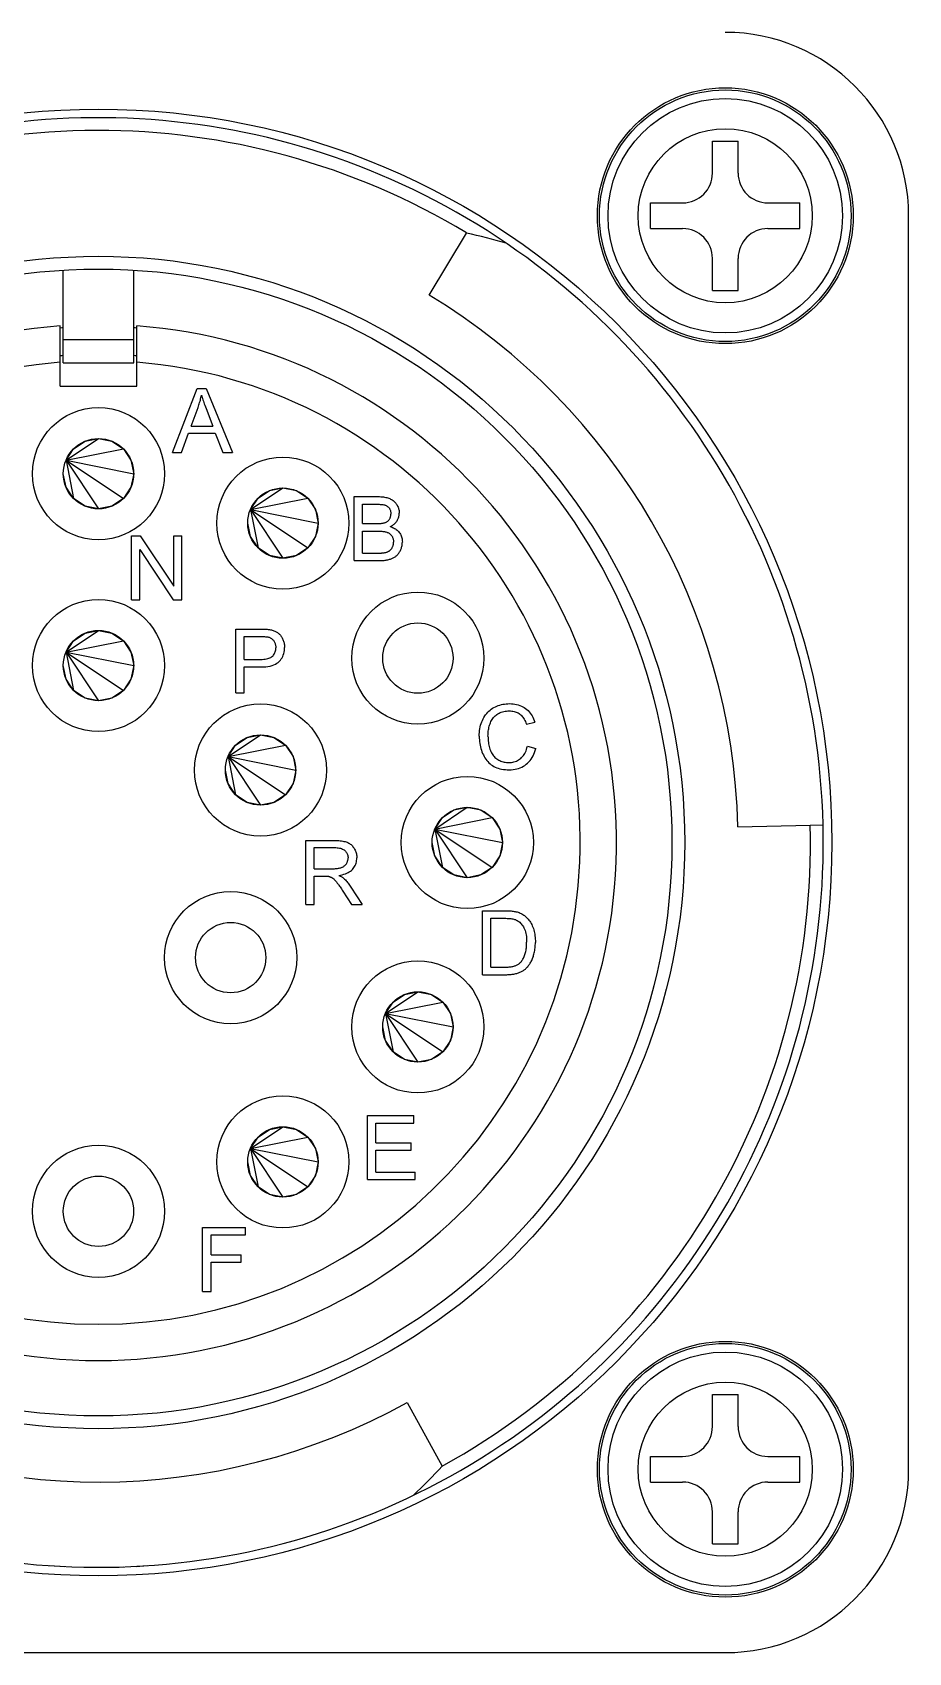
# Model space of a CAD drawing. Extents: x 260 to 819, y -886 to -454.
# Drawn here: x 349.47 to 373.62, y -551.05 to -506.4 of the extents above; entities that cross this region are included whole.
import ezdxf

# ---------------------------------------------------------------- set-up
doc = ezdxf.new("R2010")
doc.units = 0
doc.header["$LTSCALE"] = 150
doc.header["$MEASUREMENT"] = 0
doc.layers.get('0').update_dxf_attribs({"color": 6, "linetype": 'CONTINUOUS'})

msp = doc.modelspace()

# ---------------------------------------------------------------- linework, layer by layer
at = {"color": 7, "linetype": 'Continuous'}
for p, q in [((368.212, -510.28), (368.212, -509.399)), ((368.212, -509.399), (368.917, -509.399)), ((368.917, -510.28), (368.917, -509.399)), ((366.509, -511.808), (366.509, -511.103)), ((366.509, -511.103), (367.39, -511.103)), ((369.74, -511.103), (370.621, -511.103)), ((370.621, -511.808), (370.621, -511.103)), ((373.617, -546), (373.617, -511.455)), ((360.404, -513.64), (361.436, -511.931)), ((366.509, -511.808), (367.39, -511.808)), ((369.74, -511.808), (370.621, -511.808)), ((350.323, -514.863), (350.323, -512.954)), ((352.262, -514.863), (352.262, -512.954)), ((368.212, -513.511), (368.212, -512.63)), ((368.917, -513.511), (368.917, -512.63)), ((368.212, -513.511), (368.917, -513.511)), ((350.235, -515.492), (350.235, -514.491)), ((352.35, -515.492), (352.35, -514.491)), ((350.323, -515.509), (350.323, -514.863)), ((350.323, -514.863), (352.262, -514.863)), ((352.262, -515.509), (352.262, -514.863)), ((350.235, -516.155), (350.235, -515.492)), ((350.323, -515.509), (352.262, -515.509)), ((352.35, -516.155), (352.35, -515.492)), ((350.235, -516.155), (352.35, -516.155)), ((353.333, -517.977), (354.01, -516.215)), ((354.01, -516.215), (354.262, -516.215)), ((354.08, -516.602), (354.09, -516.569)), ((354.09, -516.569), (354.099, -516.535)), ((354.099, -516.535), (354.108, -516.501)), ((354.108, -516.501), (354.116, -516.467)), ((354.116, -516.467), (354.124, -516.434)), ((354.124, -516.434), (354.131, -516.4)), ((354.131, -516.4), (354.139, -516.429)), ((354.139, -516.429), (354.149, -516.46)), ((354.149, -516.46), (354.159, -516.493)), ((354.159, -516.493), (354.17, -516.527)), ((354.17, -516.527), (354.182, -516.563)), ((354.182, -516.563), (354.195, -516.6)), ((354.195, -516.6), (354.209, -516.639)), ((354.262, -516.215), (354.983, -517.977)), ((353.842, -517.253), (354.036, -516.736)), ((354.036, -516.736), (354.048, -516.703)), ((354.048, -516.703), (354.059, -516.669)), ((354.059, -516.669), (354.07, -516.636)), ((354.07, -516.636), (354.08, -516.602)), ((354.209, -516.639), (354.224, -516.679)), ((354.224, -516.679), (354.239, -516.721)), ((354.239, -516.721), (354.256, -516.765)), ((354.256, -516.765), (354.44, -517.253)), ((353.581, -517.977), (353.775, -517.443)), ((353.775, -517.443), (354.512, -517.443)), ((353.842, -517.253), (354.44, -517.253)), ((354.512, -517.443), (354.717, -517.977)), ((353.333, -517.977), (353.581, -517.977)), ((354.717, -517.977), (354.983, -517.977)), ((358.335, -520.959), (358.335, -519.197)), ((358.335, -519.197), (358.996, -519.197)), ((358.996, -519.197), (359.036, -519.197)), ((359.036, -519.197), (359.074, -519.199)), ((359.074, -519.199), (359.11, -519.202)), ((359.11, -519.202), (359.145, -519.205)), ((359.145, -519.205), (359.178, -519.21)), ((359.178, -519.21), (359.21, -519.216)), ((359.21, -519.216), (359.24, -519.223)), ((359.24, -519.223), (359.268, -519.231)), ((359.268, -519.231), (359.295, -519.24)), ((359.295, -519.24), (359.32, -519.25)), ((359.32, -519.25), (359.344, -519.262)), ((359.344, -519.262), (359.367, -519.274)), ((359.367, -519.274), (359.389, -519.288)), ((358.568, -519.405), (358.92, -519.405)), ((358.568, -519.937), (358.568, -519.405)), ((358.92, -519.405), (358.957, -519.405)), ((358.957, -519.405), (358.992, -519.406)), ((358.992, -519.406), (359.024, -519.407)), ((359.024, -519.407), (359.055, -519.409)), ((359.055, -519.409), (359.082, -519.411)), ((359.082, -519.411), (359.108, -519.414)), ((359.108, -519.414), (359.132, -519.417)), ((359.132, -519.417), (359.153, -519.421)), ((359.153, -519.421), (359.172, -519.425)), ((359.172, -519.425), (359.189, -519.43)), ((359.189, -519.43), (359.204, -519.435)), ((359.204, -519.435), (359.218, -519.441)), ((359.218, -519.441), (359.232, -519.448)), ((359.232, -519.448), (359.245, -519.456)), ((359.245, -519.456), (359.258, -519.465)), ((359.258, -519.465), (359.269, -519.474)), ((359.269, -519.474), (359.28, -519.485)), ((359.28, -519.485), (359.291, -519.496)), ((359.291, -519.496), (359.3, -519.508)), ((359.3, -519.508), (359.309, -519.521)), ((359.309, -519.521), (359.317, -519.534)), ((359.317, -519.534), (359.324, -519.548)), ((359.324, -519.548), (359.33, -519.563)), ((359.33, -519.563), (359.336, -519.578)), ((359.336, -519.578), (359.34, -519.593)), ((359.34, -519.593), (359.344, -519.609)), ((359.344, -519.609), (359.347, -519.625)), ((359.347, -519.625), (359.349, -519.641)), ((359.347, -519.728), (359.349, -519.711)), ((359.349, -519.641), (359.35, -519.658)), ((359.349, -519.711), (359.35, -519.694)), ((359.35, -519.658), (359.351, -519.675)), ((359.35, -519.694), (359.351, -519.675)), ((359.389, -519.288), (359.409, -519.302)), ((359.409, -519.302), (359.429, -519.318)), ((359.429, -519.318), (359.448, -519.335)), ((359.448, -519.335), (359.465, -519.354)), ((359.465, -519.354), (359.482, -519.373)), ((359.482, -519.373), (359.497, -519.393)), ((359.497, -519.393), (359.511, -519.415)), ((359.511, -519.415), (359.524, -519.437)), ((359.524, -519.437), (359.536, -519.46)), ((359.536, -519.46), (359.547, -519.483)), ((359.547, -519.483), (359.556, -519.506)), ((359.556, -519.506), (359.563, -519.529)), ((359.563, -519.529), (359.569, -519.552)), ((359.569, -519.552), (359.574, -519.576)), ((359.571, -519.736), (359.575, -519.714)), ((359.574, -519.576), (359.578, -519.6)), ((359.575, -519.714), (359.578, -519.692)), ((359.578, -519.6), (359.58, -519.624)), ((359.578, -519.692), (359.58, -519.67)), ((359.58, -519.624), (359.58, -519.648)), ((359.58, -519.67), (359.58, -519.648)), ((358.568, -519.937), (358.949, -519.937)), ((358.568, -520.145), (358.976, -520.145)), ((358.568, -520.751), (358.568, -520.145)), ((358.949, -519.937), (358.979, -519.937)), ((358.976, -520.145), (359.009, -520.146)), ((358.979, -519.937), (359.008, -519.937)), ((359.008, -519.937), (359.034, -519.936)), ((359.009, -520.146), (359.04, -520.147)), ((359.034, -519.936), (359.059, -519.934)), ((359.04, -520.147), (359.07, -520.148)), ((359.059, -519.934), (359.082, -519.932)), ((359.07, -520.148), (359.098, -520.15)), ((359.082, -519.932), (359.104, -519.93)), ((359.098, -520.15), (359.124, -520.153)), ((359.104, -519.93), (359.123, -519.927)), ((359.123, -519.927), (359.141, -519.924)), ((359.124, -520.153), (359.149, -520.156)), ((359.141, -519.924), (359.157, -519.921)), ((359.149, -520.156), (359.173, -520.16)), ((359.157, -519.921), (359.172, -519.917)), ((359.172, -519.917), (359.189, -519.911)), ((359.173, -520.16), (359.195, -520.164)), ((359.189, -519.911), (359.206, -519.905)), ((359.195, -520.164), (359.215, -520.169)), ((359.206, -519.905), (359.221, -519.898)), ((359.215, -520.169), (359.234, -520.175)), ((359.221, -519.898), (359.236, -519.89)), ((359.236, -519.89), (359.25, -519.882)), ((359.25, -519.882), (359.263, -519.873)), ((359.263, -519.873), (359.275, -519.863)), ((359.275, -519.863), (359.286, -519.852)), ((359.286, -519.852), (359.296, -519.841)), ((359.296, -519.841), (359.306, -519.829)), ((359.306, -519.829), (359.314, -519.817)), ((359.314, -519.817), (359.322, -519.803)), ((359.322, -519.803), (359.329, -519.79)), ((359.329, -519.79), (359.335, -519.775)), ((359.334, -520.022), (359.358, -520.009)), ((359.334, -520.022), (359.365, -520.032)), ((359.335, -519.775), (359.34, -519.76)), ((359.34, -519.76), (359.344, -519.744)), ((359.344, -519.744), (359.347, -519.728)), ((359.358, -520.009), (359.381, -519.996)), ((359.365, -520.032), (359.395, -520.043)), ((359.381, -519.996), (359.403, -519.981)), ((359.395, -520.043), (359.423, -520.056)), ((359.403, -519.981), (359.423, -519.966)), ((359.423, -519.966), (359.442, -519.951)), ((359.423, -520.056), (359.45, -520.07)), ((359.442, -519.951), (359.46, -519.934)), ((359.45, -520.07), (359.475, -520.085)), ((359.46, -519.934), (359.477, -519.917)), ((359.475, -520.085), (359.499, -520.102)), ((359.477, -519.917), (359.492, -519.899)), ((359.492, -519.899), (359.506, -519.88)), ((359.499, -520.102), (359.522, -520.12)), ((359.506, -519.88), (359.519, -519.861)), ((359.519, -519.861), (359.531, -519.84)), ((359.522, -520.12), (359.543, -520.139)), ((359.531, -519.84), (359.541, -519.82)), ((359.541, -519.82), (359.55, -519.799)), ((359.543, -520.139), (359.562, -520.16)), ((359.55, -519.799), (359.558, -519.779)), ((359.558, -519.779), (359.565, -519.757)), ((359.562, -520.16), (359.58, -520.182)), ((359.565, -519.757), (359.571, -519.736)), ((369.181, -519.839), (369.227, -519.933)), ((352.205, -522.041), (352.205, -520.278)), ((352.205, -520.278), (352.444, -520.278)), ((352.444, -520.278), (353.37, -521.662)), ((353.37, -521.662), (353.37, -520.278)), ((353.37, -520.278), (353.593, -520.278)), ((353.593, -522.041), (353.593, -520.278)), ((359.234, -520.175), (359.251, -520.181)), ((359.251, -520.181), (359.268, -520.188)), ((359.268, -520.188), (359.284, -520.196)), ((359.284, -520.196), (359.299, -520.205)), ((359.299, -520.205), (359.313, -520.215)), ((359.313, -520.215), (359.327, -520.226)), ((359.327, -520.226), (359.34, -520.237)), ((359.34, -520.237), (359.352, -520.25)), ((359.352, -520.25), (359.363, -520.263)), ((359.363, -520.263), (359.374, -520.277)), ((359.374, -520.277), (359.383, -520.292)), ((359.375, -520.621), (359.382, -520.609)), ((359.382, -520.609), (359.389, -520.597)), ((359.383, -520.292), (359.392, -520.307)), ((359.389, -520.597), (359.396, -520.584)), ((359.392, -520.307), (359.399, -520.323)), ((359.396, -520.584), (359.402, -520.57)), ((359.399, -520.323), (359.406, -520.339)), ((359.402, -520.57), (359.407, -520.557)), ((359.406, -520.339), (359.412, -520.356)), ((359.407, -520.557), (359.412, -520.542)), ((359.412, -520.356), (359.416, -520.374)), ((359.412, -520.542), (359.415, -520.528)), ((359.415, -520.528), (359.419, -520.513)), ((359.416, -520.374), (359.42, -520.392)), ((359.419, -520.513), (359.421, -520.497)), ((359.42, -520.392), (359.422, -520.41)), ((359.421, -520.497), (359.423, -520.481)), ((359.422, -520.41), (359.424, -520.429)), ((359.423, -520.481), (359.424, -520.465)), ((359.424, -520.429), (359.424, -520.448)), ((359.424, -520.465), (359.424, -520.448)), ((359.58, -520.182), (359.596, -520.205)), ((359.596, -520.205), (359.611, -520.228)), ((359.611, -520.228), (359.624, -520.253)), ((359.624, -520.253), (359.635, -520.278)), ((359.632, -520.635), (359.64, -520.613)), ((359.635, -520.278), (359.644, -520.305)), ((359.64, -520.613), (359.647, -520.591)), ((359.644, -520.305), (359.652, -520.332)), ((359.647, -520.591), (359.653, -520.568)), ((359.652, -520.332), (359.658, -520.36)), ((359.653, -520.568), (359.657, -520.545)), ((359.657, -520.545), (359.661, -520.521)), ((359.658, -520.36), (359.662, -520.388)), ((359.661, -520.521), (359.664, -520.497)), ((359.662, -520.388), (359.665, -520.418)), ((359.664, -520.497), (359.665, -520.473)), ((359.665, -520.418), (359.666, -520.448)), ((359.665, -520.473), (359.666, -520.448)), ((352.428, -520.656), (353.354, -522.041)), ((352.428, -522.041), (352.428, -520.656)), ((358.335, -520.959), (359.007, -520.959)), ((358.568, -520.751), (359.007, -520.751)), ((359.007, -520.751), (359.029, -520.751)), ((359.007, -520.959), (359.04, -520.959)), ((359.029, -520.751), (359.05, -520.751)), ((359.04, -520.959), (359.072, -520.958)), ((359.05, -520.751), (359.069, -520.751)), ((359.069, -520.751), (359.087, -520.75)), ((359.072, -520.958), (359.103, -520.957)), ((359.087, -520.75), (359.103, -520.749)), ((359.103, -520.749), (359.118, -520.748)), ((359.103, -520.957), (359.133, -520.955)), ((359.118, -520.748), (359.132, -520.747)), ((359.132, -520.747), (359.145, -520.746)), ((359.133, -520.955), (359.162, -520.952)), ((359.145, -520.746), (359.156, -520.745)), ((359.156, -520.745), (359.166, -520.743)), ((359.162, -520.952), (359.19, -520.949)), ((359.166, -520.743), (359.182, -520.74)), ((359.182, -520.74), (359.197, -520.736)), ((359.19, -520.949), (359.217, -520.945)), ((359.197, -520.736), (359.212, -520.733)), ((359.212, -520.733), (359.226, -520.728)), ((359.217, -520.945), (359.243, -520.941)), ((359.226, -520.728), (359.24, -520.724)), ((359.24, -520.724), (359.253, -520.719)), ((359.243, -520.941), (359.268, -520.936)), ((359.253, -520.719), (359.266, -520.713)), ((359.266, -520.713), (359.278, -520.708)), ((359.268, -520.936), (359.291, -520.93)), ((359.278, -520.708), (359.289, -520.701)), ((359.289, -520.701), (359.3, -520.695)), ((359.291, -520.93), (359.314, -520.924)), ((359.3, -520.695), (359.311, -520.688)), ((359.311, -520.688), (359.321, -520.68)), ((359.314, -520.924), (359.336, -520.917)), ((359.321, -520.68), (359.331, -520.672)), ((359.331, -520.672), (359.341, -520.663)), ((359.336, -520.917), (359.357, -520.91)), ((359.341, -520.663), (359.35, -520.654)), ((359.35, -520.654), (359.358, -520.643)), ((359.357, -520.91), (359.378, -520.902)), ((359.358, -520.643), (359.367, -520.633)), ((359.367, -520.633), (359.375, -520.621)), ((359.378, -520.902), (359.398, -520.893)), ((359.398, -520.893), (359.417, -520.884)), ((359.417, -520.884), (359.435, -520.875)), ((359.435, -520.875), (359.452, -520.865)), ((359.452, -520.865), (359.469, -520.854)), ((359.469, -520.854), (359.484, -520.843)), ((359.484, -520.843), (359.499, -520.831)), ((359.499, -520.831), (359.514, -520.818)), ((359.514, -520.818), (359.528, -520.804)), ((359.528, -520.804), (359.542, -520.789)), ((359.542, -520.789), (359.555, -520.773)), ((359.555, -520.773), (359.568, -520.756)), ((359.568, -520.756), (359.58, -520.738)), ((359.58, -520.738), (359.592, -520.719)), ((359.592, -520.719), (359.603, -520.699)), ((359.603, -520.699), (359.614, -520.679)), ((359.614, -520.679), (359.624, -520.657)), ((359.624, -520.657), (359.632, -520.635)), ((352.205, -522.041), (352.428, -522.041)), ((353.354, -522.041), (353.593, -522.041)), ((355.074, -524.606), (355.074, -522.844)), ((355.074, -522.844), (355.739, -522.844)), ((355.739, -522.844), (355.774, -522.844)), ((355.774, -522.844), (355.806, -522.844)), ((355.806, -522.844), (355.837, -522.845)), ((355.837, -522.845), (355.866, -522.846)), ((355.866, -522.846), (355.894, -522.848)), ((355.894, -522.848), (355.92, -522.85)), ((355.92, -522.85), (355.944, -522.852)), ((355.308, -523.052), (355.759, -523.052)), ((355.308, -523.682), (355.308, -523.052)), ((355.759, -523.052), (355.789, -523.052)), ((355.789, -523.052), (355.818, -523.052)), ((355.818, -523.052), (355.845, -523.053)), ((355.845, -523.053), (355.87, -523.054)), ((355.87, -523.054), (355.892, -523.056)), ((355.892, -523.056), (355.913, -523.057)), ((355.913, -523.057), (355.932, -523.059)), ((355.932, -523.059), (355.949, -523.062)), ((355.944, -522.852), (355.967, -522.854)), ((355.949, -523.062), (355.963, -523.064)), ((355.963, -523.064), (355.976, -523.067)), ((355.967, -522.854), (355.988, -522.857)), ((355.976, -523.067), (355.994, -523.073)), ((355.988, -522.857), (356.007, -522.86)), ((355.994, -523.073), (356.011, -523.079)), ((356.007, -522.86), (356.033, -522.865)), ((356.011, -523.079), (356.028, -523.087)), ((356.028, -523.087), (356.044, -523.096)), ((356.033, -522.865), (356.058, -522.871)), ((356.044, -523.096), (356.059, -523.106)), ((356.058, -522.871), (356.082, -522.877)), ((356.059, -523.106), (356.073, -523.117)), ((356.073, -523.117), (356.087, -523.129)), ((356.082, -522.877), (356.105, -522.884)), ((356.087, -523.129), (356.1, -523.142)), ((356.1, -523.142), (356.112, -523.156)), ((356.105, -522.884), (356.127, -522.892)), ((356.112, -523.156), (356.123, -523.171)), ((356.123, -523.171), (356.134, -523.187)), ((356.127, -522.892), (356.148, -522.9)), ((356.134, -523.187), (356.144, -523.204)), ((356.144, -523.204), (356.152, -523.221)), ((356.148, -522.9), (356.169, -522.91)), ((356.152, -523.221), (356.159, -523.239)), ((356.159, -523.239), (356.165, -523.258)), ((356.165, -523.258), (356.17, -523.277)), ((356.169, -522.91), (356.188, -522.92)), ((356.17, -523.277), (356.174, -523.297)), ((356.174, -523.297), (356.177, -523.318)), ((356.188, -522.92), (356.207, -522.931)), ((356.207, -522.931), (356.225, -522.943)), ((356.225, -522.943), (356.242, -522.955)), ((356.242, -522.955), (356.259, -522.969)), ((356.259, -522.969), (356.275, -522.984)), ((356.275, -522.984), (356.29, -522.999)), ((356.29, -522.999), (356.304, -523.016)), ((356.304, -523.016), (356.318, -523.033)), ((356.318, -523.033), (356.331, -523.052)), ((356.331, -523.052), (356.344, -523.071)), ((356.344, -523.071), (356.355, -523.092)), ((356.355, -523.092), (356.366, -523.113)), ((356.366, -523.113), (356.376, -523.135)), ((356.376, -523.135), (356.386, -523.158)), ((356.386, -523.158), (356.394, -523.18)), ((356.394, -523.18), (356.401, -523.204)), ((356.401, -523.204), (356.406, -523.228)), ((356.406, -523.228), (356.411, -523.252)), ((356.411, -523.252), (356.415, -523.277)), ((356.415, -523.277), (356.418, -523.302)), ((355.308, -523.682), (355.763, -523.682)), ((355.763, -523.682), (355.807, -523.681)), ((355.807, -523.681), (355.849, -523.678)), ((355.849, -523.678), (355.887, -523.674)), ((355.887, -523.674), (355.923, -523.668)), ((355.923, -523.668), (355.957, -523.661)), ((355.957, -523.661), (355.987, -523.651)), ((355.987, -523.651), (356.016, -523.64)), ((356.016, -523.64), (356.041, -523.628)), ((356.041, -523.628), (356.064, -523.613)), ((356.064, -523.613), (356.084, -523.597)), ((356.084, -523.597), (356.102, -523.58)), ((356.102, -523.58), (356.119, -523.561)), ((356.119, -523.561), (356.133, -523.541)), ((356.133, -523.541), (356.145, -523.519)), ((356.145, -523.519), (356.156, -523.496)), ((356.156, -523.496), (356.164, -523.472)), ((356.164, -523.472), (356.171, -523.446)), ((356.171, -523.446), (356.176, -523.419)), ((356.176, -523.419), (356.178, -523.39)), ((356.177, -523.318), (356.179, -523.339)), ((356.178, -523.39), (356.179, -523.361)), ((356.179, -523.339), (356.179, -523.361)), ((356.246, -523.763), (356.277, -523.734)), ((356.277, -523.734), (356.304, -523.702)), ((356.304, -523.702), (356.328, -523.669)), ((356.328, -523.669), (356.35, -523.634)), ((356.35, -523.634), (356.368, -523.598)), ((356.368, -523.598), (356.384, -523.561)), ((356.384, -523.561), (356.397, -523.522)), ((356.397, -523.522), (356.407, -523.482)), ((356.407, -523.482), (356.414, -523.441)), ((356.414, -523.441), (356.418, -523.398)), ((356.418, -523.302), (356.419, -523.327)), ((356.418, -523.398), (356.42, -523.353)), ((356.419, -523.327), (356.42, -523.353)), ((355.308, -523.89), (355.76, -523.89)), ((355.308, -524.606), (355.308, -523.89)), ((355.76, -523.89), (355.832, -523.888)), ((355.832, -523.888), (355.9, -523.883)), ((355.9, -523.883), (355.963, -523.876)), ((355.963, -523.876), (356.022, -523.865)), ((356.022, -523.865), (356.076, -523.851)), ((356.076, -523.851), (356.125, -523.834)), ((356.125, -523.834), (356.17, -523.813)), ((356.17, -523.813), (356.21, -523.79)), ((356.21, -523.79), (356.246, -523.763)), ((355.074, -524.606), (355.308, -524.606)), ((362.049, -525.109), (362.082, -525.081)), ((362.082, -525.081), (362.116, -525.054)), ((362.116, -525.054), (362.153, -525.03)), ((362.153, -525.03), (362.191, -525.008)), ((362.191, -525.008), (362.23, -524.988)), ((362.23, -524.988), (362.27, -524.97)), ((362.27, -524.97), (362.311, -524.954)), ((362.311, -524.954), (362.352, -524.94)), ((362.352, -524.94), (362.394, -524.928)), ((362.394, -524.928), (362.438, -524.918)), ((362.438, -524.918), (362.482, -524.911)), ((362.482, -524.911), (362.526, -524.906)), ((362.526, -524.906), (362.572, -524.903)), ((362.572, -524.903), (362.618, -524.901)), ((362.618, -524.901), (362.67, -524.903)), ((362.67, -524.903), (362.72, -524.907)), ((362.72, -524.907), (362.769, -524.914)), ((362.769, -524.914), (362.816, -524.923)), ((362.816, -524.923), (362.861, -524.935)), ((362.861, -524.935), (362.905, -524.95)), ((362.905, -524.95), (362.947, -524.967)), ((362.947, -524.967), (362.987, -524.988)), ((362.987, -524.988), (363.026, -525.011)), ((363.026, -525.011), (363.063, -525.036)), ((363.063, -525.036), (363.098, -525.064)), ((363.098, -525.064), (363.131, -525.094)), ((361.812, -525.542), (361.824, -525.494)), ((361.824, -525.494), (361.838, -525.449)), ((361.838, -525.449), (361.853, -525.404)), ((361.853, -525.404), (361.871, -525.361)), ((361.871, -525.361), (361.891, -525.319)), ((361.891, -525.319), (361.913, -525.279)), ((361.913, -525.279), (361.937, -525.241)), ((361.937, -525.241), (361.962, -525.205)), ((361.962, -525.205), (361.99, -525.171)), ((361.99, -525.171), (362.019, -525.139)), ((362.019, -525.139), (362.049, -525.109)), ((362.054, -525.559), (362.062, -525.526)), ((362.062, -525.526), (362.071, -525.493)), ((362.071, -525.493), (362.082, -525.46)), ((362.082, -525.46), (362.094, -525.428)), ((362.094, -525.428), (362.107, -525.397)), ((362.107, -525.397), (362.122, -525.367)), ((362.122, -525.367), (362.139, -525.339)), ((362.139, -525.339), (362.157, -525.312)), ((362.157, -525.312), (362.177, -525.287)), ((362.177, -525.287), (362.199, -525.263)), ((362.199, -525.263), (362.222, -525.24)), ((362.222, -525.24), (362.247, -525.219)), ((362.247, -525.219), (362.273, -525.198)), ((362.273, -525.198), (362.301, -525.18)), ((362.301, -525.18), (362.331, -525.163)), ((362.331, -525.163), (362.361, -525.149)), ((362.361, -525.149), (362.393, -525.136)), ((362.393, -525.136), (362.427, -525.125)), ((362.427, -525.125), (362.461, -525.117)), ((362.461, -525.117), (362.497, -525.11)), ((362.497, -525.11), (362.535, -525.105)), ((362.535, -525.105), (362.573, -525.102)), ((362.573, -525.102), (362.613, -525.101)), ((362.613, -525.101), (362.648, -525.102)), ((362.648, -525.102), (362.681, -525.105)), ((362.681, -525.105), (362.714, -525.109)), ((362.714, -525.109), (362.745, -525.115)), ((362.745, -525.115), (362.775, -525.123)), ((362.775, -525.123), (362.804, -525.133)), ((362.804, -525.133), (362.831, -525.144)), ((362.831, -525.144), (362.857, -525.157)), ((362.857, -525.157), (362.883, -525.172)), ((362.883, -525.172), (362.906, -525.189)), ((362.906, -525.189), (362.929, -525.207)), ((362.929, -525.207), (362.951, -525.228)), ((362.951, -525.228), (362.971, -525.251)), ((362.971, -525.251), (362.991, -525.276)), ((362.991, -525.276), (363.009, -525.303)), ((363.009, -525.303), (363.027, -525.332)), ((363.027, -525.332), (363.043, -525.363)), ((363.043, -525.363), (363.058, -525.396)), ((363.058, -525.396), (363.072, -525.431)), ((363.072, -525.431), (363.084, -525.469)), ((363.084, -525.469), (363.314, -525.415)), ((363.131, -525.094), (363.161, -525.127)), ((363.161, -525.127), (363.19, -525.161)), ((363.19, -525.161), (363.216, -525.198)), ((363.216, -525.198), (363.24, -525.237)), ((363.24, -525.237), (363.262, -525.278)), ((363.262, -525.278), (363.281, -525.322)), ((363.281, -525.322), (363.299, -525.367)), ((363.299, -525.367), (363.314, -525.415)), ((361.786, -525.8), (361.787, -525.745)), ((361.786, -525.8), (361.787, -525.85)), ((361.787, -525.745), (361.79, -525.692)), ((361.787, -525.85), (361.79, -525.899)), ((361.79, -525.692), (361.795, -525.641)), ((361.79, -525.899), (361.794, -525.948)), ((361.794, -525.948), (361.801, -525.996)), ((361.795, -525.641), (361.803, -525.591)), ((361.803, -525.591), (361.812, -525.542)), ((362.026, -525.798), (362.027, -525.764)), ((362.026, -525.798), (362.027, -525.843)), ((362.027, -525.764), (362.029, -525.729)), ((362.027, -525.843), (362.029, -525.886)), ((362.029, -525.729), (362.031, -525.695)), ((362.029, -525.886), (362.032, -525.928)), ((362.031, -525.695), (362.035, -525.66)), ((362.032, -525.928), (362.037, -525.969)), ((362.035, -525.66), (362.04, -525.627)), ((362.037, -525.969), (362.043, -526.009)), ((362.04, -525.627), (362.046, -525.593)), ((362.046, -525.593), (362.054, -525.559)), ((361.801, -525.996), (361.809, -526.044)), ((361.809, -526.044), (361.82, -526.091)), ((361.82, -526.091), (361.832, -526.137)), ((361.832, -526.137), (361.846, -526.183)), ((361.846, -526.183), (361.861, -526.228)), ((361.861, -526.228), (361.879, -526.272)), ((361.879, -526.272), (361.899, -526.315)), ((361.899, -526.315), (361.92, -526.356)), ((361.92, -526.356), (361.943, -526.395)), ((361.943, -526.395), (361.967, -526.431)), ((362.043, -526.009), (362.05, -526.048)), ((362.05, -526.048), (362.059, -526.085)), ((362.059, -526.085), (362.068, -526.121)), ((362.068, -526.121), (362.079, -526.157)), ((362.079, -526.157), (362.092, -526.191)), ((362.092, -526.191), (362.106, -526.224)), ((362.106, -526.224), (362.121, -526.255)), ((362.121, -526.255), (362.138, -526.284)), ((362.138, -526.284), (362.156, -526.311)), ((362.156, -526.311), (362.176, -526.337)), ((362.176, -526.337), (362.197, -526.362)), ((362.197, -526.362), (362.219, -526.384)), ((362.219, -526.384), (362.243, -526.405)), ((362.243, -526.405), (362.269, -526.424)), ((362.899, -526.433), (362.927, -526.411)), ((362.927, -526.411), (362.953, -526.388)), ((362.953, -526.388), (362.978, -526.362)), ((362.978, -526.362), (363.001, -526.334)), ((363.001, -526.334), (363.022, -526.304)), ((363.022, -526.304), (363.041, -526.271)), ((363.041, -526.271), (363.058, -526.236)), ((363.058, -526.236), (363.074, -526.2)), ((363.074, -526.2), (363.088, -526.161)), ((363.088, -526.161), (363.1, -526.119)), ((363.1, -526.119), (363.111, -526.076)), ((363.111, -526.076), (363.344, -526.135)), ((363.214, -526.431), (363.241, -526.388)), ((363.241, -526.388), (363.267, -526.343)), ((363.267, -526.343), (363.29, -526.295)), ((363.29, -526.295), (363.31, -526.244)), ((363.31, -526.244), (363.328, -526.191)), ((363.328, -526.191), (363.344, -526.135)), ((361.967, -526.431), (361.994, -526.466)), ((361.994, -526.466), (362.022, -526.499)), ((362.022, -526.499), (362.051, -526.529)), ((362.051, -526.529), (362.083, -526.557)), ((362.083, -526.557), (362.116, -526.584)), ((362.116, -526.584), (362.151, -526.608)), ((362.151, -526.608), (362.188, -526.63)), ((362.188, -526.63), (362.227, -526.65)), ((362.227, -526.65), (362.268, -526.667)), ((362.268, -526.667), (362.311, -526.682)), ((362.269, -526.424), (362.296, -526.442)), ((362.296, -526.442), (362.324, -526.457)), ((362.311, -526.682), (362.356, -526.695)), ((362.324, -526.457), (362.352, -526.471)), ((362.352, -526.471), (362.381, -526.484)), ((362.356, -526.695), (362.403, -526.705)), ((362.381, -526.484), (362.41, -526.495)), ((362.403, -526.705), (362.453, -526.714)), ((362.41, -526.495), (362.44, -526.504)), ((362.44, -526.504), (362.47, -526.511)), ((362.453, -526.714), (362.505, -526.719)), ((362.47, -526.511), (362.5, -526.517)), ((362.5, -526.517), (362.532, -526.521)), ((362.505, -526.719), (362.558, -526.723)), ((362.532, -526.521), (362.563, -526.524)), ((362.558, -526.723), (362.614, -526.724)), ((362.563, -526.524), (362.595, -526.524)), ((362.595, -526.524), (362.634, -526.523)), ((362.614, -526.724), (362.669, -526.723)), ((362.634, -526.523), (362.671, -526.52)), ((362.669, -526.723), (362.721, -526.718)), ((362.671, -526.52), (362.707, -526.514)), ((362.707, -526.514), (362.742, -526.506)), ((362.721, -526.718), (362.772, -526.71)), ((362.742, -526.506), (362.776, -526.496)), ((362.772, -526.71), (362.821, -526.7)), ((362.776, -526.496), (362.809, -526.484)), ((362.809, -526.484), (362.84, -526.469)), ((362.821, -526.7), (362.868, -526.686)), ((362.84, -526.469), (362.87, -526.452)), ((362.868, -526.686), (362.914, -526.67)), ((362.87, -526.452), (362.899, -526.433)), ((362.914, -526.67), (362.958, -526.65)), ((362.958, -526.65), (363.001, -526.627)), ((363.001, -526.627), (363.041, -526.602)), ((363.041, -526.602), (363.08, -526.573)), ((363.08, -526.573), (363.117, -526.542)), ((363.117, -526.542), (363.152, -526.507)), ((363.152, -526.507), (363.184, -526.47)), ((363.184, -526.47), (363.214, -526.431)), ((368.912, -528.296), (370.909, -528.247)), ((370.909, -528.247), (371.261, -528.238)), ((357.002, -530.436), (357.002, -528.673)), ((357.002, -528.673), (357.783, -528.673)), ((357.235, -528.868), (357.793, -528.868)), ((357.235, -529.451), (357.235, -528.868)), ((357.783, -528.673), (357.829, -528.674)), ((357.793, -528.868), (357.831, -528.869)), ((357.829, -528.674), (357.873, -528.675)), ((357.831, -528.869), (357.867, -528.871)), ((357.867, -528.871), (357.901, -528.875)), ((357.873, -528.675), (357.915, -528.677)), ((357.901, -528.875), (357.933, -528.881)), ((357.915, -528.677), (357.954, -528.681)), ((357.933, -528.881), (357.963, -528.888)), ((357.954, -528.681), (357.991, -528.685)), ((357.963, -528.888), (357.99, -528.897)), ((357.99, -528.897), (358.016, -528.907)), ((357.991, -528.685), (358.026, -528.69)), ((358.016, -528.907), (358.039, -528.919)), ((358.026, -528.69), (358.058, -528.696)), ((358.039, -528.919), (358.061, -528.933)), ((358.058, -528.696), (358.088, -528.703)), ((358.061, -528.933), (358.08, -528.948)), ((358.08, -528.948), (358.097, -528.965)), ((358.088, -528.703), (358.116, -528.712)), ((358.097, -528.965), (358.113, -528.982)), ((358.113, -528.982), (358.126, -529.001)), ((358.116, -528.712), (358.142, -528.721)), ((358.126, -529.001), (358.138, -529.02)), ((358.138, -529.02), (358.148, -529.04)), ((358.142, -528.721), (358.166, -528.731)), ((358.148, -529.04), (358.156, -529.061)), ((358.156, -529.061), (358.162, -529.083)), ((358.162, -529.083), (358.167, -529.106)), ((358.166, -528.731), (358.189, -528.742)), ((358.189, -528.742), (358.211, -528.756)), ((358.211, -528.756), (358.232, -528.77)), ((358.232, -528.77), (358.252, -528.786)), ((358.252, -528.786), (358.271, -528.804)), ((358.271, -528.804), (358.289, -528.823)), ((358.289, -528.823), (358.306, -528.843)), ((358.306, -528.843), (358.323, -528.865)), ((358.323, -528.865), (358.338, -528.888)), ((358.338, -528.888), (358.352, -528.913)), ((358.352, -528.913), (358.364, -528.937)), ((358.364, -528.937), (358.375, -528.963)), ((358.375, -528.963), (358.385, -528.989)), ((358.385, -528.989), (358.393, -529.015)), ((358.393, -529.015), (358.399, -529.042)), ((358.399, -529.042), (358.404, -529.069)), ((358.404, -529.069), (358.408, -529.097)), ((358.408, -529.097), (358.41, -529.125)), ((357.235, -529.451), (357.737, -529.451)), ((357.737, -529.451), (357.768, -529.451)), ((357.768, -529.451), (357.798, -529.45)), ((357.798, -529.45), (357.826, -529.448)), ((357.826, -529.448), (357.853, -529.446)), ((357.853, -529.446), (357.879, -529.443)), ((357.879, -529.443), (357.903, -529.439)), ((357.903, -529.439), (357.926, -529.435)), ((357.926, -529.435), (357.948, -529.43)), ((357.948, -529.43), (357.968, -529.424)), ((357.968, -529.424), (357.987, -529.418)), ((357.987, -529.418), (358.004, -529.411)), ((358.004, -529.411), (358.021, -529.403)), ((358.021, -529.403), (358.037, -529.394)), ((358.037, -529.394), (358.052, -529.385)), ((358.052, -529.385), (358.066, -529.375)), ((358.066, -529.375), (358.079, -529.364)), ((358.079, -529.364), (358.092, -529.352)), ((358.092, -529.352), (358.103, -529.34)), ((358.103, -529.34), (358.114, -529.326)), ((358.114, -529.326), (358.124, -529.312)), ((358.124, -529.312), (358.133, -529.297)), ((358.133, -529.297), (358.141, -529.282)), ((358.141, -529.282), (358.148, -529.267)), ((358.148, -529.267), (358.154, -529.252)), ((358.154, -529.252), (358.159, -529.236)), ((358.159, -529.236), (358.163, -529.22)), ((358.163, -529.22), (358.166, -529.204)), ((358.166, -529.204), (358.169, -529.188)), ((358.167, -529.106), (358.17, -529.129)), ((358.169, -529.188), (358.17, -529.171)), ((358.17, -529.129), (358.171, -529.154)), ((358.17, -529.171), (358.171, -529.154)), ((358.171, -529.558), (358.205, -529.539)), ((358.205, -529.539), (358.236, -529.518)), ((358.236, -529.518), (358.264, -529.495)), ((358.264, -529.495), (358.29, -529.47)), ((358.29, -529.47), (358.313, -529.444)), ((358.313, -529.444), (358.333, -529.416)), ((358.333, -529.416), (358.352, -529.388)), ((358.352, -529.388), (358.367, -529.358)), ((358.367, -529.358), (358.381, -529.327)), ((358.381, -529.327), (358.392, -529.295)), ((358.392, -529.295), (358.4, -529.261)), ((358.4, -529.261), (358.406, -529.227)), ((358.406, -529.227), (358.41, -529.191)), ((358.41, -529.125), (358.411, -529.154)), ((358.41, -529.191), (358.411, -529.154)), ((357.235, -529.653), (357.506, -529.653)), ((357.235, -530.436), (357.235, -529.653)), ((357.506, -529.653), (357.523, -529.653)), ((357.523, -529.653), (357.54, -529.653)), ((357.54, -529.653), (357.555, -529.654)), ((357.555, -529.654), (357.57, -529.654)), ((357.57, -529.654), (357.583, -529.655)), ((357.583, -529.655), (357.596, -529.656)), ((357.596, -529.656), (357.607, -529.657)), ((357.607, -529.657), (357.618, -529.658)), ((357.618, -529.658), (357.627, -529.66)), ((357.627, -529.66), (357.636, -529.661)), ((357.636, -529.661), (357.646, -529.664)), ((357.646, -529.664), (357.657, -529.667)), ((357.657, -529.667), (357.668, -529.671)), ((357.668, -529.671), (357.679, -529.675)), ((357.679, -529.675), (357.689, -529.68)), ((357.689, -529.68), (357.7, -529.685)), ((357.7, -529.685), (357.71, -529.69)), ((357.71, -529.69), (357.721, -529.696)), ((357.721, -529.696), (357.732, -529.702)), ((357.732, -529.702), (357.742, -529.708)), ((357.742, -529.708), (357.753, -529.715)), ((357.753, -529.715), (357.764, -529.724)), ((357.764, -529.724), (357.775, -529.733)), ((357.775, -529.733), (357.786, -529.743)), ((357.786, -529.743), (357.798, -529.755)), ((357.798, -529.755), (357.81, -529.767)), ((357.81, -529.767), (357.822, -529.78)), ((357.822, -529.78), (357.835, -529.794)), ((357.835, -529.794), (357.847, -529.81)), ((357.847, -529.81), (357.86, -529.826)), ((357.86, -529.826), (357.874, -529.844)), ((357.874, -529.844), (357.888, -529.863)), ((357.888, -529.863), (357.903, -529.883)), ((357.903, -529.883), (357.919, -529.905)), ((357.915, -529.634), (357.964, -529.626)), ((357.915, -529.634), (357.933, -529.643)), ((357.919, -529.905), (357.936, -529.929)), ((357.933, -529.643), (357.95, -529.651)), ((357.936, -529.929), (357.953, -529.954)), ((357.95, -529.651), (357.966, -529.66)), ((357.953, -529.954), (357.971, -529.98)), ((357.964, -529.626), (358.011, -529.616)), ((357.966, -529.66), (357.981, -529.669)), ((357.971, -529.98), (357.989, -530.008)), ((357.981, -529.669), (357.996, -529.678)), ((357.996, -529.678), (358.01, -529.687)), ((358.01, -529.687), (358.022, -529.695)), ((358.011, -529.616), (358.055, -529.604)), ((358.022, -529.695), (358.034, -529.704)), ((358.034, -529.704), (358.045, -529.713)), ((358.045, -529.713), (358.055, -529.721)), ((358.055, -529.604), (358.096, -529.591)), ((358.055, -529.721), (358.076, -529.741)), ((358.076, -529.741), (358.096, -529.761)), ((358.096, -529.591), (358.135, -529.575)), ((358.096, -529.761), (358.116, -529.782)), ((358.116, -529.782), (358.135, -529.804)), ((358.135, -529.575), (358.171, -529.558)), ((358.135, -529.804), (358.155, -529.827)), ((358.155, -529.827), (358.174, -529.851)), ((358.174, -529.851), (358.193, -529.876)), ((358.193, -529.876), (358.212, -529.901)), ((358.212, -529.901), (358.23, -529.928)), ((358.23, -529.928), (358.249, -529.956)), ((358.249, -529.956), (358.555, -530.436)), ((357.002, -530.436), (357.235, -530.436)), ((357.989, -530.008), (358.009, -530.038)), ((358.009, -530.038), (358.029, -530.069)), ((358.029, -530.069), (358.262, -530.436)), ((358.262, -530.436), (358.555, -530.436)), ((361.875, -532.371), (361.875, -530.608)), ((361.875, -530.608), (362.482, -530.608)), ((362.108, -530.816), (362.478, -530.816)), ((362.108, -532.163), (362.108, -530.816)), ((362.478, -530.816), (362.519, -530.817)), ((362.482, -530.608), (362.522, -530.609)), ((362.519, -530.817), (362.557, -530.818)), ((362.522, -530.609), (362.56, -530.609)), ((362.557, -530.818), (362.593, -530.82)), ((362.56, -530.609), (362.597, -530.611)), ((362.593, -530.82), (362.627, -530.822)), ((362.597, -530.611), (362.631, -530.612)), ((362.627, -530.822), (362.658, -530.825)), ((362.631, -530.612), (362.663, -530.615)), ((362.658, -530.825), (362.687, -530.829)), ((362.663, -530.615), (362.694, -530.618)), ((362.687, -530.829), (362.714, -530.834)), ((362.694, -530.618), (362.722, -530.621)), ((362.714, -530.834), (362.738, -530.839)), ((362.722, -530.621), (362.749, -530.625)), ((362.738, -530.839), (362.76, -530.846)), ((362.749, -530.625), (362.773, -530.629)), ((362.76, -530.846), (362.78, -530.852)), ((362.773, -530.629), (362.796, -530.634)), ((362.78, -530.852), (362.806, -530.864)), ((362.796, -530.634), (362.826, -530.641)), ((362.806, -530.864), (362.831, -530.877)), ((362.826, -530.641), (362.855, -530.65)), ((362.831, -530.877), (362.855, -530.892)), ((362.855, -530.65), (362.883, -530.66)), ((362.883, -530.66), (362.91, -530.671)), ((362.91, -530.671), (362.936, -530.683)), ((362.936, -530.683), (362.962, -530.696)), ((362.962, -530.696), (362.986, -530.71)), ((362.986, -530.71), (363.01, -530.726)), ((363.01, -530.726), (363.033, -530.742)), ((363.033, -530.742), (363.054, -530.76)), ((363.054, -530.76), (363.082, -530.784)), ((363.082, -530.784), (363.107, -530.81)), ((363.107, -530.81), (363.132, -530.836)), ((363.132, -530.836), (363.155, -530.865)), ((363.155, -530.865), (363.176, -530.894)), ((362.855, -530.892), (362.878, -530.909)), ((362.878, -530.909), (362.9, -530.927)), ((362.9, -530.927), (362.922, -530.948)), ((362.922, -530.948), (362.943, -530.971)), ((362.943, -530.971), (362.963, -530.996)), ((362.963, -530.996), (362.982, -531.023)), ((362.982, -531.023), (363.001, -531.051)), ((363.001, -531.051), (363.018, -531.082)), ((363.018, -531.082), (363.034, -531.116)), ((363.034, -531.116), (363.047, -531.152)), ((363.047, -531.152), (363.059, -531.191)), ((363.059, -531.191), (363.069, -531.232)), ((363.069, -531.232), (363.077, -531.276)), ((363.077, -531.276), (363.083, -531.322)), ((363.083, -531.322), (363.088, -531.371)), ((363.176, -530.894), (363.196, -530.925)), ((363.196, -530.925), (363.215, -530.957)), ((363.215, -530.957), (363.232, -530.99)), ((363.232, -530.99), (363.248, -531.025)), ((363.248, -531.025), (363.263, -531.061)), ((363.263, -531.061), (363.276, -531.098)), ((363.276, -531.098), (363.288, -531.136)), ((363.288, -531.136), (363.298, -531.176)), ((363.298, -531.176), (363.307, -531.216)), ((363.307, -531.216), (363.315, -531.257)), ((363.315, -531.257), (363.321, -531.3)), ((363.321, -531.3), (363.326, -531.343)), ((363.054, -531.787), (363.062, -531.758)), ((363.062, -531.758), (363.069, -531.727)), ((363.069, -531.727), (363.075, -531.695)), ((363.075, -531.695), (363.08, -531.661)), ((363.08, -531.661), (363.084, -531.627)), ((363.084, -531.627), (363.087, -531.591)), ((363.087, -531.591), (363.09, -531.554)), ((363.088, -531.371), (363.091, -531.422)), ((363.09, -531.554), (363.091, -531.516)), ((363.091, -531.422), (363.092, -531.476)), ((363.091, -531.516), (363.092, -531.476)), ((363.294, -531.804), (363.302, -531.772)), ((363.302, -531.772), (363.309, -531.739)), ((363.309, -531.739), (363.315, -531.705)), ((363.315, -531.705), (363.32, -531.669)), ((363.32, -531.669), (363.325, -531.633)), ((363.325, -531.633), (363.328, -531.596)), ((363.326, -531.343), (363.329, -531.388)), ((363.328, -531.596), (363.33, -531.559)), ((363.329, -531.388), (363.331, -531.433)), ((363.33, -531.559), (363.332, -531.52)), ((363.331, -531.433), (363.332, -531.48)), ((363.332, -531.52), (363.332, -531.48)), ((362.108, -532.163), (362.484, -532.163)), ((362.484, -532.163), (362.519, -532.163)), ((362.519, -532.163), (362.551, -532.162)), ((362.551, -532.162), (362.582, -532.16)), ((362.582, -532.16), (362.612, -532.158)), ((362.612, -532.158), (362.64, -532.155)), ((362.64, -532.155), (362.667, -532.151)), ((362.667, -532.151), (362.692, -532.147)), ((362.692, -532.147), (362.715, -532.142)), ((362.715, -532.142), (362.737, -532.137)), ((362.737, -532.137), (362.758, -532.13)), ((362.758, -532.13), (362.777, -532.124)), ((362.777, -532.124), (362.796, -532.116)), ((362.796, -532.116), (362.814, -532.109)), ((362.814, -532.109), (362.831, -532.1)), ((362.831, -532.1), (362.847, -532.091)), ((362.847, -532.091), (362.863, -532.082)), ((362.863, -532.082), (362.877, -532.072)), ((362.877, -532.072), (362.891, -532.062)), ((362.891, -532.062), (362.904, -532.051)), ((362.904, -532.051), (362.916, -532.039)), ((362.916, -532.039), (362.932, -532.022)), ((362.932, -532.022), (362.948, -532.004)), ((362.948, -532.004), (362.963, -531.984)), ((362.963, -531.984), (362.977, -531.964)), ((362.977, -531.964), (362.99, -531.942)), ((362.99, -531.942), (363.002, -531.919)), ((363.002, -531.919), (363.014, -531.895)), ((363.014, -531.895), (363.025, -531.87)), ((363.022, -532.24), (363.039, -532.227)), ((363.025, -531.87), (363.036, -531.844)), ((363.036, -531.844), (363.045, -531.816)), ((363.039, -532.227), (363.056, -532.214)), ((363.045, -531.816), (363.054, -531.787)), ((363.056, -532.214), (363.072, -532.199)), ((363.072, -532.199), (363.088, -532.183)), ((363.088, -532.183), (363.104, -532.167)), ((363.104, -532.167), (363.12, -532.15)), ((363.12, -532.15), (363.135, -532.131)), ((363.135, -532.131), (363.15, -532.112)), ((363.15, -532.112), (363.165, -532.093)), ((363.165, -532.093), (363.179, -532.072)), ((363.179, -532.072), (363.193, -532.05)), ((363.193, -532.05), (363.207, -532.027)), ((363.207, -532.027), (363.219, -532.003)), ((363.219, -532.003), (363.232, -531.978)), ((363.232, -531.978), (363.243, -531.951)), ((363.243, -531.951), (363.255, -531.924)), ((363.255, -531.924), (363.265, -531.896)), ((363.265, -531.896), (363.276, -531.866)), ((363.276, -531.866), (363.285, -531.836)), ((363.285, -531.836), (363.294, -531.804)), ((361.875, -532.371), (362.511, -532.371)), ((362.511, -532.371), (362.543, -532.371)), ((362.543, -532.371), (362.573, -532.37)), ((362.573, -532.37), (362.604, -532.368)), ((362.604, -532.368), (362.633, -532.366)), ((362.633, -532.366), (362.662, -532.363)), ((362.662, -532.363), (362.69, -532.36)), ((362.69, -532.36), (362.717, -532.356)), ((362.717, -532.356), (362.743, -532.352)), ((362.743, -532.352), (362.769, -532.347)), ((362.769, -532.347), (362.794, -532.341)), ((362.794, -532.341), (362.818, -532.335)), ((362.818, -532.335), (362.842, -532.328)), ((362.842, -532.328), (362.865, -532.32)), ((362.865, -532.32), (362.887, -532.312)), ((362.887, -532.312), (362.908, -532.304)), ((362.908, -532.304), (362.929, -532.295)), ((362.929, -532.295), (362.949, -532.285)), ((362.949, -532.285), (362.968, -532.275)), ((362.968, -532.275), (362.987, -532.264)), ((362.987, -532.264), (363.004, -532.252)), ((363.004, -532.252), (363.022, -532.24)), ((358.704, -538.018), (358.704, -536.255)), ((358.704, -536.255), (359.979, -536.255)), ((358.938, -536.463), (359.979, -536.463)), ((358.938, -537.003), (358.938, -536.463)), ((359.979, -536.463), (359.979, -536.255)), ((358.938, -537.003), (359.913, -537.003)), ((359.913, -537.21), (359.913, -537.003)), ((358.938, -537.21), (359.913, -537.21)), ((358.938, -537.81), (358.938, -537.21)), ((358.704, -538.018), (360.02, -538.018)), ((358.938, -537.81), (360.02, -537.81)), ((360.02, -538.018), (360.02, -537.81)), ((354.159, -541.097), (354.159, -539.334)), ((354.159, -539.334), (355.348, -539.334)), ((355.348, -539.542), (355.348, -539.334)), ((354.393, -539.542), (355.348, -539.542)), ((354.393, -540.088), (354.393, -539.542)), ((354.393, -540.088), (355.22, -540.088)), ((355.22, -540.296), (355.22, -540.088)), ((354.393, -540.296), (355.22, -540.296)), ((354.393, -541.097), (354.393, -540.296)), ((354.159, -541.097), (354.393, -541.097)), ((359.803, -544.162), (360.767, -545.911)), ((368.212, -544.825), (368.212, -543.944)), ((368.212, -543.944), (368.917, -543.944)), ((368.917, -544.825), (368.917, -543.944)), ((366.509, -546.353), (366.509, -545.648)), ((366.509, -545.648), (367.39, -545.648)), ((369.74, -545.648), (370.621, -545.648)), ((370.621, -546.353), (370.621, -545.648)), ((366.509, -546.353), (367.39, -546.353)), ((369.74, -546.353), (370.621, -546.353)), ((368.212, -548.056), (368.212, -547.175)), ((368.917, -548.056), (368.917, -547.175)), ((368.212, -548.056), (368.917, -548.056)), ((349.941, -548.657), (350.367, -548.681)), ((351.675, -548.699), (351.987, -548.691)), ((352.333, -548.676), (352.644, -548.657)), ((334.02, -551.053), (368.565, -551.053))]:
    msp.add_line(p, q, dxfattribs=at)
for points in [[(350.397, -518.193), (350.607, -517.878), (350.921, -517.668), (351.292, -517.595)], [(350.397, -518.193), (351.292, -517.595), (351.663, -517.668), (351.978, -517.878)], [(350.397, -518.193), (351.978, -517.878), (352.188, -518.193), (352.262, -518.564)], [(350.397, -518.193), (350.607, -519.249), (350.397, -518.935), (350.323, -518.564)], [(350.397, -518.193), (352.262, -518.564), (352.188, -518.935), (351.978, -519.249)], [(350.397, -518.193), (351.978, -519.249), (351.663, -519.46), (351.292, -519.533)], [(350.397, -518.193), (351.292, -519.533), (350.921, -519.46), (350.607, -519.249)], [(355.479, -519.555), (355.689, -519.24), (356.003, -519.03), (356.374, -518.956)], [(355.479, -519.555), (356.374, -518.956), (356.745, -519.03), (357.06, -519.24)], [(355.479, -519.555), (357.06, -519.24), (357.27, -519.555), (357.344, -519.926)], [(355.479, -519.555), (355.689, -520.611), (355.479, -520.297), (355.405, -519.926)], [(355.479, -519.555), (357.344, -519.926), (357.27, -520.297), (357.06, -520.611)], [(355.479, -519.555), (357.06, -520.611), (356.745, -520.821), (356.374, -520.895)], [(355.479, -519.555), (356.374, -520.895), (356.003, -520.821), (355.689, -520.611)], [(350.397, -523.48), (350.607, -523.166), (350.921, -522.956), (351.292, -522.882)], [(350.397, -523.48), (351.292, -522.882), (351.663, -522.956), (351.978, -523.166)], [(350.397, -523.48), (351.978, -523.166), (352.188, -523.48), (352.262, -523.851)], [(350.397, -523.48), (350.607, -524.537), (350.397, -524.222), (350.323, -523.851)], [(350.397, -523.48), (352.262, -523.851), (352.188, -524.222), (351.978, -524.537)], [(350.397, -523.48), (351.978, -524.537), (351.663, -524.747), (351.292, -524.821)], [(350.397, -523.48), (351.292, -524.821), (350.921, -524.747), (350.607, -524.537)], [(354.862, -526.359), (355.072, -526.045), (355.386, -525.835), (355.757, -525.761)], [(354.862, -526.359), (355.757, -525.761), (356.128, -525.835), (356.443, -526.045)], [(354.862, -526.359), (355.072, -527.416), (354.862, -527.101), (354.788, -526.73)], [(354.862, -526.359), (356.443, -526.045), (356.653, -526.359), (356.727, -526.73)], [(354.862, -526.359), (356.727, -526.73), (356.653, -527.101), (356.443, -527.416)], [(354.862, -526.359), (356.443, -527.416), (356.128, -527.626), (355.757, -527.7)], [(354.862, -526.359), (355.757, -527.7), (355.386, -527.626), (355.072, -527.416)], [(360.561, -528.357), (360.771, -528.042), (361.085, -527.832), (361.456, -527.758)], [(360.561, -528.357), (361.456, -527.758), (361.827, -527.832), (362.142, -528.042)], [(360.561, -528.357), (362.142, -528.042), (362.352, -528.357), (362.425, -528.728)], [(360.561, -528.357), (360.771, -529.413), (360.561, -529.099), (360.487, -528.728)], [(360.561, -528.357), (362.425, -528.728), (362.352, -529.099), (362.142, -529.413)], [(360.561, -528.357), (362.142, -529.413), (361.827, -529.623), (361.456, -529.697)], [(360.561, -528.357), (361.456, -529.697), (361.085, -529.623), (360.771, -529.413)], [(359.199, -533.439), (359.409, -533.124), (359.723, -532.914), (360.094, -532.84)], [(359.199, -533.439), (360.094, -532.84), (360.465, -532.914), (360.78, -533.124)], [(359.199, -533.439), (359.409, -534.495), (359.199, -534.181), (359.125, -533.81)], [(359.199, -533.439), (360.78, -533.124), (360.99, -533.439), (361.064, -533.81)], [(359.199, -533.439), (361.064, -533.81), (360.99, -534.181), (360.78, -534.495)], [(359.199, -533.439), (360.78, -534.495), (360.465, -534.705), (360.094, -534.779)], [(359.199, -533.439), (360.094, -534.779), (359.723, -534.705), (359.409, -534.495)], [(355.479, -537.159), (355.689, -536.844), (356.003, -536.634), (356.374, -536.56)], [(355.479, -537.159), (356.374, -536.56), (356.745, -536.634), (357.06, -536.844)], [(355.479, -537.159), (357.06, -536.844), (357.27, -537.159), (357.344, -537.53)], [(355.479, -537.159), (355.689, -538.215), (355.479, -537.901), (355.405, -537.53)], [(355.479, -537.159), (357.344, -537.53), (357.27, -537.901), (357.06, -538.215)], [(355.479, -537.159), (357.06, -538.215), (356.745, -538.425), (356.374, -538.499)], [(355.479, -537.159), (356.374, -538.499), (356.003, -538.425), (355.689, -538.215)]]:
    msp.add_lwpolyline(points, dxfattribs=at)
for centre, radius in [((368.565, -511.455), 3.525), ((368.565, -511.455), 3.466), ((351.292, -528.728), 20.21), ((368.565, -511.455), 3.231), ((368.565, -511.455), 2.399), ((351.292, -528.728), 16.156), ((351.292, -528.728), 15.804), ((351.292, -518.564), 1.821), ((351.292, -518.564), 0.969), ((356.374, -519.926), 1.821), ((356.374, -519.926), 0.969), ((360.094, -523.646), 1.821), ((351.292, -523.851), 1.821), ((360.094, -523.646), 0.969), ((351.292, -523.851), 0.969), ((355.757, -526.73), 1.821), ((355.757, -526.73), 0.969), ((361.456, -528.728), 1.821), ((361.456, -528.728), 0.969), ((354.935, -531.9), 1.821), ((354.935, -531.9), 0.969), ((360.094, -533.81), 1.821), ((360.094, -533.81), 0.969), ((356.374, -537.53), 1.821), ((356.374, -537.53), 0.969), ((351.292, -538.891), 1.821), ((351.292, -538.891), 0.969), ((368.565, -546), 3.525), ((368.565, -546), 3.466), ((368.565, -546), 3.231), ((368.565, -546), 2.399)]:
    msp.add_circle(centre, radius, dxfattribs=at)
for centre, radius, start, end in [((368.565, -511.455), 5.053, 0, 90), ((351.292, -528.728), 19.975, 1.401, 121.4042), ((351.292, -528.728), 19.623, 58.8721, 121.4042), ((367.39, -510.28), 0.822, 270, 0), ((369.74, -510.28), 0.822, 180, 270), ((356.95, -531.602), 20.176, 73.9547, 77.1537), ((367.39, -512.63), 0.822, 0, 90), ((369.74, -512.63), 0.822, 90, 180), ((351.292, -528.728), 17.625, 1.4042, 58.8721), ((351.292, -528.728), 14.276, 94.248, 85.752), ((351.292, -528.728), 14.217, 93.9096, 94.2656), ((351.292, -528.728), 14.217, 85.7344, 86.0904), ((351.292, -528.728), 13.277, 94.5682, 85.4318), ((351.292, -528.728), 13.454, 94.1319, 94.5082), ((351.292, -528.728), 13.454, 85.4917, 85.8681), ((351.292, -528.728), 19.975, 180, 1.4042), ((351.292, -528.728), 19.623, 298.8721, 1.4042), ((351.292, -528.728), 17.625, 241.4042, 298.8721), ((367.39, -544.825), 0.822, 270, 0), ((369.74, -544.825), 0.822, 180, 270), ((345.974, -532.191), 20.176, 313.9547, 317.1537), ((368.565, -546), 5.053, 270, 0), ((367.39, -547.175), 0.822, 0, 90), ((369.74, -547.175), 0.822, 90, 180)]:
    msp.add_arc(centre, radius, start, end, dxfattribs=at)

doc.saveas('drawing.dxf')
